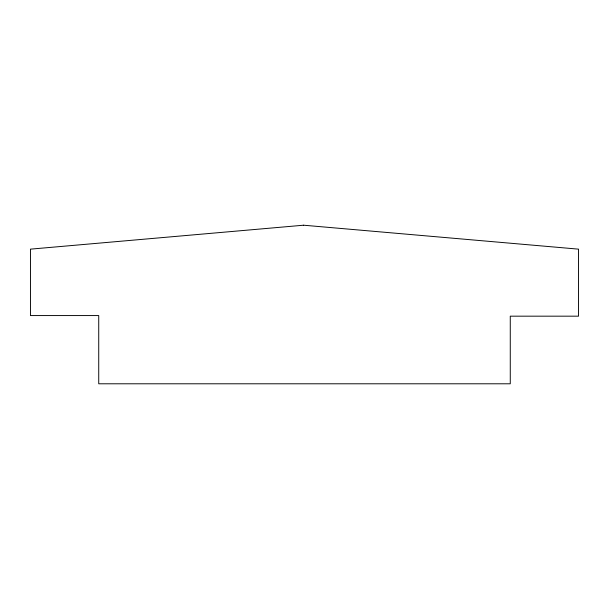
<?xml version="1.0" encoding="UTF-8"?>
<svg xmlns="http://www.w3.org/2000/svg" width="609" height="609" viewBox="0 0 609 609"><rect width="100%" height="100%" fill="white"/><g stroke="black" fill="none" stroke-linecap="round" stroke-linejoin="round"><path stroke-width="0.91" d="M303.602 225.208L30.45 249.15L30.45 315.569L98.734 315.569L98.734 383.792L510.266 383.792L510.266 316.17L578.55 316.17L578.55 249.15L303.602 225.208"/></g></svg>
